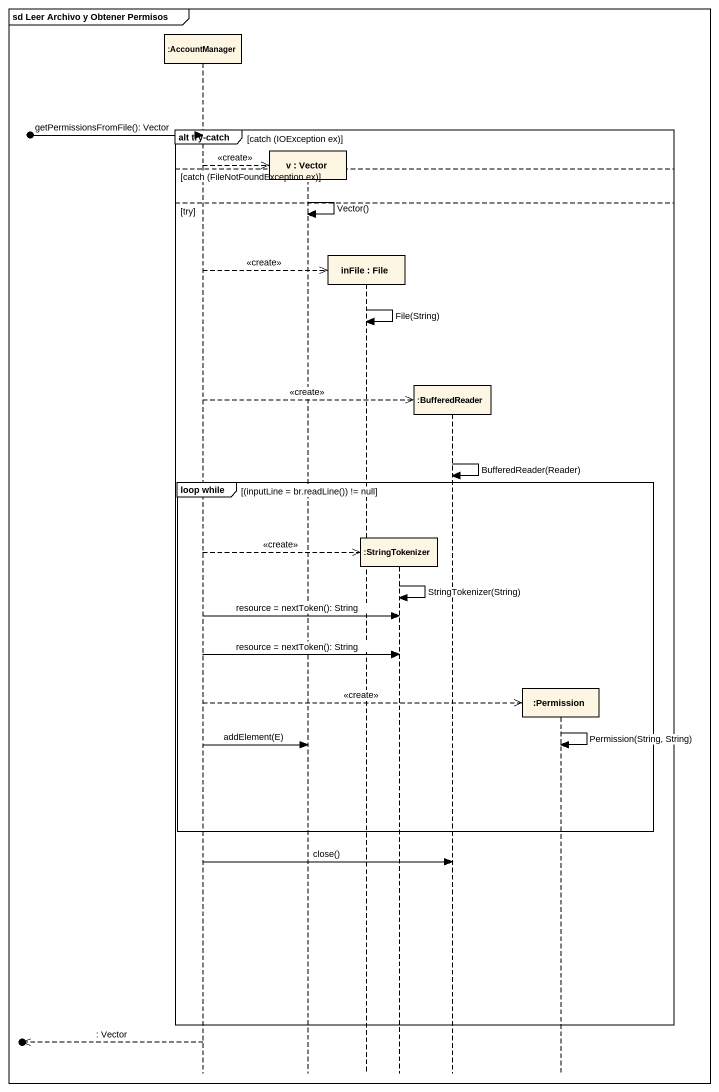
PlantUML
@startuml
mainframe sd Leer Archivo y Obtener Permisos
hide footbox
participant ":AccountManager" as AccountManager
participant "v : Vector" as v
participant "inFile : File" as inFile
participant ":StringTokenizer" as StringTokenizer
participant ":BufferedReader" as BufferedReader
participant ":Permission" as Permission

group alt try-catch [catch (IOException ex)]
  [o-> AccountManager : getPermissionsFromFile(): Vector
  AccountManager -->> v ** : <<create>>
else catch (FileNotFoundException ex)
  v -> v : Vector()
else try
  AccountManager -->> inFile ** : <<create>>
  inFile -> inFile : File(String)
  AccountManager -->> BufferedReader ** : <<create>>
  BufferedReader -> BufferedReader : BufferedReader(Reader)
  group loop while [(inputLine = br.readLine()) != null]
    AccountManager -->> StringTokenizer ** : <<create>>
    StringTokenizer -> StringTokenizer : StringTokenizer(String)
    AccountManager -> StringTokenizer : resource = nextToken(): String
    AccountManager -> StringTokenizer : resource = nextToken(): String
    AccountManager -->> Permission ** : <<create>>
    Permission -> Permission : Permission(String, String)
    AccountManager -> v : addElement(E)
  end
  AccountManager -> BufferedReader : close()
end
[o<<-- AccountManager : : Vector
@enduml
